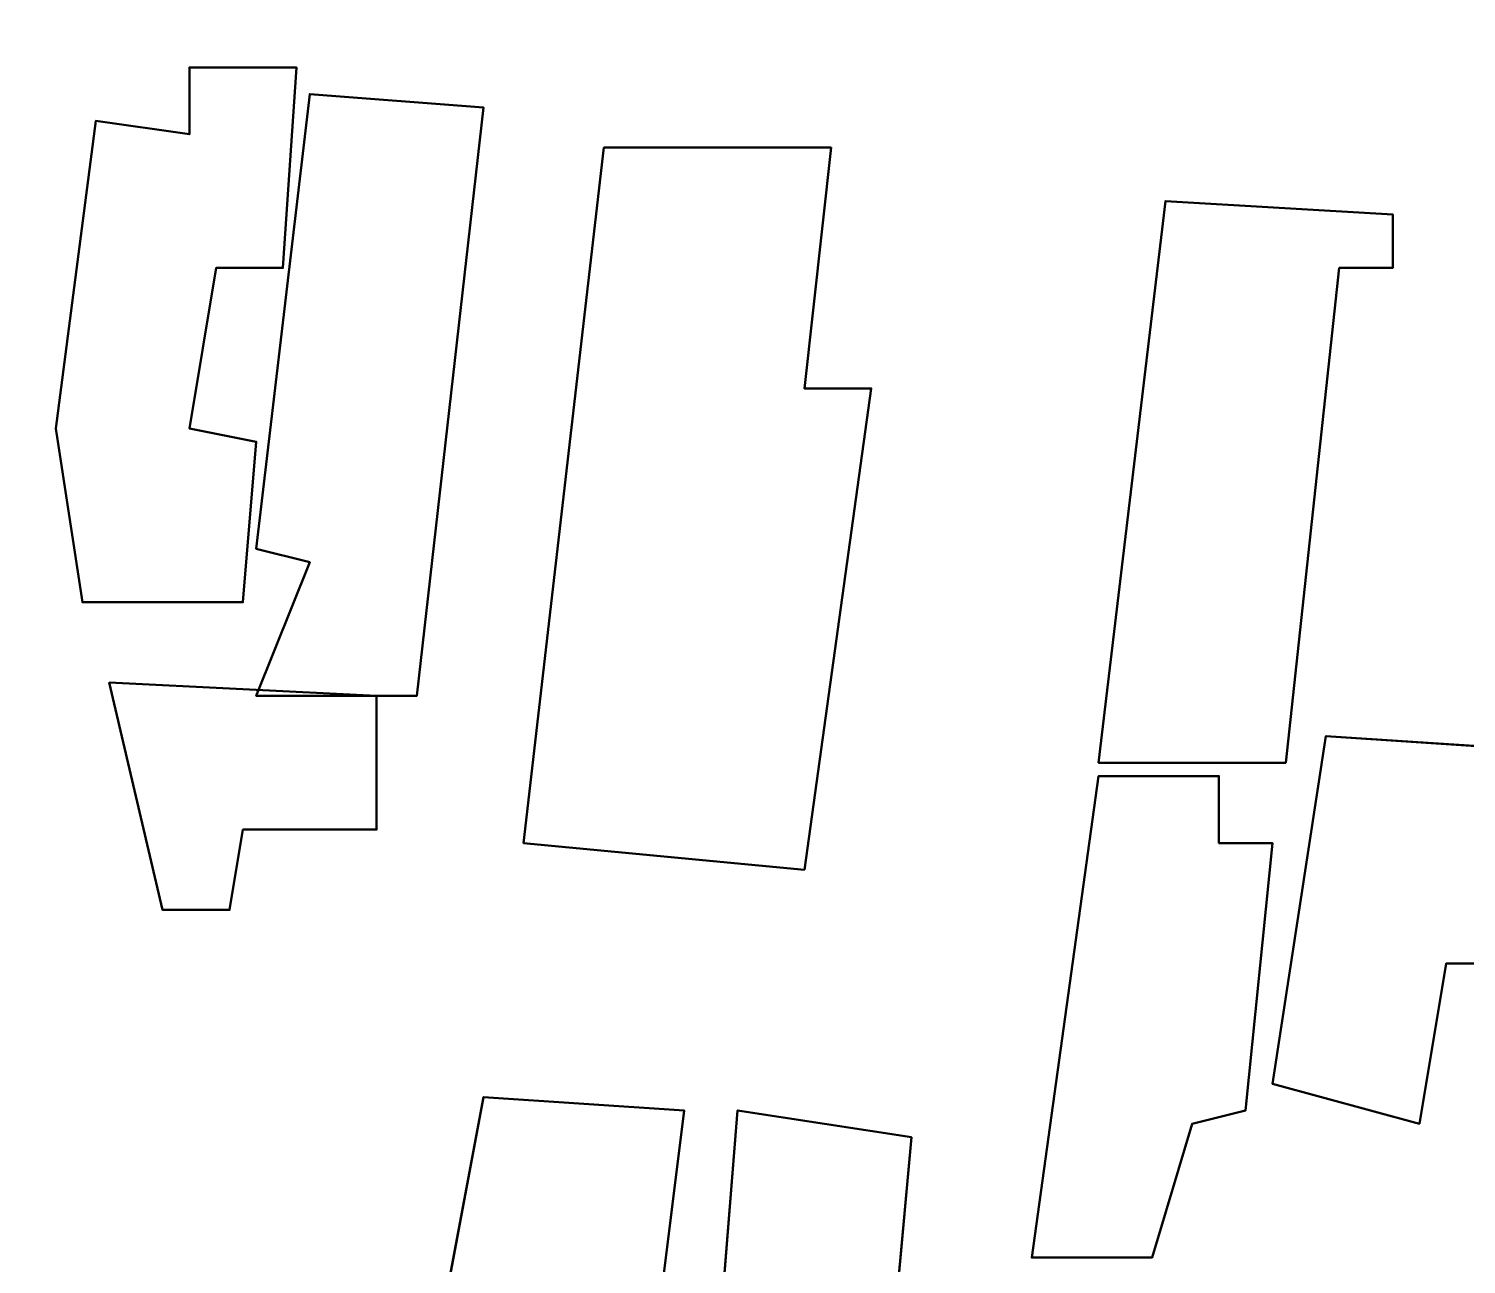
# Model space of a CAD drawing. Header units: metres. Extents: x -246 to 254, y -250 to 250.
# Drawn here: x -199 to -145.2, y -74.2 to -28.1 of the extents above; entities that cross this region are included whole.
import ezdxf

# ---------------------------------------------------------------- set-up
doc = ezdxf.new("R2010")
doc.units = ezdxf.units.M
doc.header["$LTSCALE"] = 5.08
doc.layers.add('一般', color=7, linetype='Continuous', lineweight=5)

# ---------------------------------------------------------------- blocks, each defined once
blk = doc.blocks.new('市街地地図 (3D)')
at = {"layer": '一般', "color": 31, "linetype": 'Continuous', "lineweight": 50}
for points in [[(-219.5, 6), (-219.5, 6, 3), (-219.5, 3.5, 3), (-219.5, 3.5)], [(-215.5, 6), (-215.5, 6, 3), (-219.5, 6, 3), (-219.5, 6)], [(-216, -1.5), (-216, -1.5, 3), (-215.5, 6, 3), (-215.5, 6)], [(-215, 5), (-215, 5, 3.6), (-217, -12, 3.6), (-217, -12)], [(-208.5, 4.5), (-208.5, 4.5, 3.6), (-215, 5, 3.6), (-215, 5)], [(-211, -17.5), (-211, -17.5, 3.6), (-208.5, 4.5, 3.6), (-208.5, 4.5)], [(-223, 4), (-223, 4, 3), (-224.5, -7.5, 3), (-224.5, -7.5)], [(-219.5, 3.5), (-219.5, 3.5, 3), (-223, 4, 3), (-223, 4)], [(-204, 3), (-204, 3, 3), (-207, -23, 3), (-207, -23)], [(-195.5, 3), (-195.5, 3, 3), (-204, 3, 3), (-204, 3)], [(-196.5, -6), (-196.5, -6, 3), (-195.5, 3, 3), (-195.5, 3)], [(-183, 1), (-183, 1, 5.7), (-185.5, -20, 5.7), (-185.5, -20)], [(-174.5, 0.5), (-174.5, 0.5, 5.7), (-183, 1, 5.7), (-183, 1)], [(-174.5, -1.5), (-174.5, -1.5, 5.7), (-174.5, 0.5, 5.7), (-174.5, 0.5)], [(-219.5, -7.5), (-219.5, -7.5, 3), (-218.5, -1.5, 3), (-218.5, -1.5)], [(-218.5, -1.5), (-218.5, -1.5, 3), (-216, -1.5, 3), (-216, -1.5)], [(-178.5, -20), (-178.5, -20, 5.7), (-176.5, -1.5, 5.7), (-176.5, -1.5)], [(-176.5, -1.5), (-176.5, -1.5, 5.7), (-174.5, -1.5, 5.7), (-174.5, -1.5)], [(-194, -6), (-194, -6, 3), (-196.5, -6, 3), (-196.5, -6)], [(-196.5, -24), (-196.5, -24, 3), (-194, -6, 3), (-194, -6)], [(-224.5, -7.5), (-224.5, -7.5, 3), (-223.5, -14, 3), (-223.5, -14)], [(-217, -8), (-217, -8, 3), (-219.5, -7.5, 3), (-219.5, -7.5)], [(-217.5, -14), (-217.5, -14, 3), (-217, -8, 3), (-217, -8)], [(-217, -12), (-217, -12, 3.6), (-215, -12.5, 3.6), (-215, -12.5)], [(-215, -12.5), (-215, -12.5, 3.6), (-217, -17.5, 3.6), (-217, -17.5)], [(-223.5, -14), (-223.5, -14, 3), (-217.5, -14, 3), (-217.5, -14)], [(-220.5, -25.5), (-220.5, -25.5, 5.1), (-222.5, -17, 5.1), (-222.5, -17)], [(-222.5, -17), (-222.5, -17, 5.1), (-212.5, -17.5, 5.1), (-212.5, -17.5)], [(-217, -17.5), (-217, -17.5, 3.6), (-211, -17.5, 3.6), (-211, -17.5)], [(-212.5, -17.5), (-212.5, -17.5, 5.1), (-212.5, -22.5, 5.1), (-212.5, -22.5)], [(-177, -19), (-177, -19, 5.4), (-179, -32, 5.4), (-179, -32)], [(-169.5, -19.5), (-169.5, -19.5, 5.4), (-177, -19, 5.4), (-177, -19)], [(-185.5, -20), (-185.5, -20, 5.7), (-178.5, -20, 5.7), (-178.5, -20)], [(-185.5, -20.5), (-185.5, -20.5, 6), (-188, -38.5, 6), (-188, -38.5)], [(-181, -20.5), (-181, -20.5, 6), (-185.5, -20.5, 6), (-185.5, -20.5)], [(-181, -23), (-181, -23, 6), (-181, -20.5, 6), (-181, -20.5)], [(-217.5, -22.5), (-217.5, -22.5, 5.1), (-218, -25.5, 5.1), (-218, -25.5)], [(-212.5, -22.5), (-212.5, -22.5, 5.1), (-217.5, -22.5, 5.1), (-217.5, -22.5)], [(-207, -23), (-207, -23, 3), (-196.5, -24, 3), (-196.5, -24)], [(-179, -23), (-179, -23, 6), (-181, -23, 6), (-181, -23)], [(-180, -33), (-180, -33, 6), (-179, -23, 6), (-179, -23)], [(-218, -25.5), (-218, -25.5, 5.1), (-220.5, -25.5, 5.1), (-220.5, -25.5)], [(-173.5, -33.5), (-173.5, -33.5, 5.4), (-172.5, -27.5, 5.4), (-172.5, -27.5)], [(-172.5, -27.5), (-172.5, -27.5, 5.4), (-170.5, -27.5, 5.4), (-170.5, -27.5)], [(-179, -32), (-179, -32, 5.4), (-173.5, -33.5, 5.4), (-173.5, -33.5)], [(-208.5, -32.5), (-208.5, -32.5, 6), (-210, -40.5, 6), (-210, -40.5)], [(-201, -33), (-201, -33, 6), (-208.5, -32.5, 6), (-208.5, -32.5)], [(-202, -41), (-202, -41, 6), (-201, -33, 6), (-201, -33)], [(-199, -33), (-199, -33, 6), (-200, -45.5, 6), (-200, -45.5)], [(-192.5, -34), (-192.5, -34, 6), (-199, -33, 6), (-199, -33)], [(-182, -33.5), (-182, -33.5, 6), (-180, -33, 6), (-180, -33)], [(-183.5, -38.5), (-183.5, -38.5, 6), (-182, -33.5, 6), (-182, -33.5)], [(-193.5, -45), (-193.5, -45, 6), (-192.5, -34, 6), (-192.5, -34)], [(-188, -38.5), (-188, -38.5, 6), (-183.5, -38.5, 6), (-183.5, -38.5)]]:
    blk.add_3dface(points, dxfattribs=at)
for points, invisible_edges in [([(-219.5, 3.5, 3), (-219.5, 6, 3), (-215.5, 6, 3), (-219.5, 3.5, 3)], 12), ([(-219.5, 3.5, 3), (-215.5, 6, 3), (-216, -1.5, 3), (-219.5, 3.5, 3)], 13), ([(-219.5, 3.5), (-219.5, 6), (-215.5, 6), (-219.5, 3.5)], 12), ([(-219.5, 3.5), (-215.5, 6), (-216, -1.5), (-219.5, 3.5)], 13), ([(-215, -12.5, 3.6), (-217, -12, 3.6), (-215, 5, 3.6), (-215, -12.5, 3.6)], 12), ([(-215, -12.5), (-217, -12), (-215, 5), (-215, -12.5)], 12), ([(-208.5, 4.5, 3.6), (-215, -12.5, 3.6), (-215, 5, 3.6), (-208.5, 4.5, 3.6)], 11), ([(-208.5, 4.5), (-215, -12.5), (-215, 5), (-208.5, 4.5)], 11), ([(-208.5, 4.5, 3.6), (-211, -17.5, 3.6), (-215, -12.5, 3.6), (-208.5, 4.5, 3.6)], 14), ([(-208.5, 4.5), (-211, -17.5), (-215, -12.5), (-208.5, 4.5)], 14), ([(-218.5, -1.5, 3), (-224.5, -7.5, 3), (-223, 4, 3), (-218.5, -1.5, 3)], 13), ([(-218.5, -1.5), (-224.5, -7.5), (-223, 4), (-218.5, -1.5)], 13), ([(-223, 4, 3), (-219.5, 3.5, 3), (-218.5, -1.5, 3), (-223, 4, 3)], 14), ([(-223, 4), (-219.5, 3.5), (-218.5, -1.5), (-223, 4)], 14), ([(-219.5, 3.5, 3), (-216, -1.5, 3), (-218.5, -1.5, 3), (-219.5, 3.5, 3)], 13), ([(-219.5, 3.5), (-216, -1.5), (-218.5, -1.5), (-219.5, 3.5)], 13), ([(-196.5, -6, 3), (-204, 3, 3), (-207, -23, 3), (-196.5, -6, 3)], 13), ([(-196.5, -6), (-204, 3), (-207, -23), (-196.5, -6)], 13), ([(-196.5, -6, 3), (-195.5, 3, 3), (-204, 3, 3), (-196.5, -6, 3)], 12), ([(-196.5, -6), (-195.5, 3), (-204, 3), (-196.5, -6)], 12), ([(-176.5, -1.5, 5.7), (-185.5, -20, 5.7), (-183, 1, 5.7), (-176.5, -1.5, 5.7)], 13), ([(-176.5, -1.5), (-185.5, -20), (-183, 1), (-176.5, -1.5)], 13), ([(-183, 1, 5.7), (-174.5, 0.5, 5.7), (-176.5, -1.5, 5.7), (-183, 1, 5.7)], 14), ([(-183, 1), (-174.5, 0.5), (-176.5, -1.5), (-183, 1)], 14), ([(-174.5, 0.5, 5.7), (-174.5, -1.5, 5.7), (-176.5, -1.5, 5.7), (-174.5, 0.5, 5.7)], 12), ([(-174.5, 0.5), (-174.5, -1.5), (-176.5, -1.5), (-174.5, 0.5)], 12), ([(-218.5, -1.5, 3), (-219.5, -7.5, 3), (-224.5, -7.5, 3), (-218.5, -1.5, 3)], 14), ([(-218.5, -1.5), (-219.5, -7.5), (-224.5, -7.5), (-218.5, -1.5)], 14), ([(-176.5, -1.5, 5.7), (-178.5, -20, 5.7), (-185.5, -20, 5.7), (-176.5, -1.5, 5.7)], 12), ([(-176.5, -1.5), (-178.5, -20), (-185.5, -20), (-176.5, -1.5)], 12), ([(-207, -23, 3), (-196.5, -24, 3), (-196.5, -6, 3), (-207, -23, 3)], 14), ([(-207, -23), (-196.5, -24), (-196.5, -6), (-207, -23)], 14), ([(-196.5, -24, 3), (-194, -6, 3), (-196.5, -6, 3), (-196.5, -24, 3)], 12), ([(-196.5, -24), (-194, -6), (-196.5, -6), (-196.5, -24)], 12), ([(-219.5, -7.5, 3), (-223.5, -14, 3), (-224.5, -7.5, 3), (-219.5, -7.5, 3)], 13), ([(-219.5, -7.5), (-223.5, -14), (-224.5, -7.5), (-219.5, -7.5)], 13), ([(-219.5, -7.5, 3), (-217.5, -14, 3), (-223.5, -14, 3), (-219.5, -7.5, 3)], 13), ([(-219.5, -7.5), (-217.5, -14), (-223.5, -14), (-219.5, -7.5)], 13), ([(-219.5, -7.5, 3), (-217, -8, 3), (-217.5, -14, 3), (-219.5, -7.5, 3)], 12), ([(-219.5, -7.5), (-217, -8), (-217.5, -14), (-219.5, -7.5)], 12), ([(-211, -17.5, 3.6), (-217, -17.5, 3.6), (-215, -12.5, 3.6), (-211, -17.5, 3.6)], 12), ([(-211, -17.5), (-217, -17.5), (-215, -12.5), (-211, -17.5)], 12), ([(-222.5, -17, 5.1), (-220.5, -25.5, 5.1), (-217.5, -22.5, 5.1), (-222.5, -17, 5.1)], 14), ([(-217.5, -22.5, 5.1), (-212.5, -17.5, 5.1), (-222.5, -17, 5.1), (-217.5, -22.5, 5.1)], 13), ([(-222.5, -17), (-220.5, -25.5), (-217.5, -22.5), (-222.5, -17)], 14), ([(-217.5, -22.5), (-212.5, -17.5), (-222.5, -17), (-217.5, -22.5)], 13), ([(-217.5, -22.5, 5.1), (-212.5, -22.5, 5.1), (-212.5, -17.5, 5.1), (-217.5, -22.5, 5.1)], 12), ([(-217.5, -22.5), (-212.5, -22.5), (-212.5, -17.5), (-217.5, -22.5)], 12), ([(-172.5, -27.5, 5.4), (-179, -32, 5.4), (-177, -19, 5.4), (-172.5, -27.5, 5.4)], 13), ([(-172.5, -27.5), (-179, -32), (-177, -19), (-172.5, -27.5)], 13), ([(-177, -19, 5.4), (-169.5, -19.5, 5.4), (-172.5, -27.5, 5.4), (-177, -19, 5.4)], 14), ([(-177, -19), (-169.5, -19.5), (-172.5, -27.5), (-177, -19)], 14), ([(-169.5, -19.5, 5.4), (-170.5, -27.5, 5.4), (-172.5, -27.5, 5.4), (-169.5, -19.5, 5.4)], 12), ([(-169.5, -19.5), (-170.5, -27.5), (-172.5, -27.5), (-169.5, -19.5)], 12), ([(-182, -33.5, 6), (-188, -38.5, 6), (-185.5, -20.5, 6), (-182, -33.5, 6)], 13), ([(-182, -33.5), (-188, -38.5), (-185.5, -20.5), (-182, -33.5)], 13), ([(-185.5, -20.5, 6), (-181, -20.5, 6), (-181, -23, 6), (-185.5, -20.5, 6)], 12), ([(-185.5, -20.5, 6), (-181, -23, 6), (-182, -33.5, 6), (-185.5, -20.5, 6)], 15), ([(-185.5, -20.5), (-181, -20.5), (-181, -23), (-185.5, -20.5)], 12), ([(-185.5, -20.5), (-181, -23), (-182, -33.5), (-185.5, -20.5)], 15), ([(-220.5, -25.5, 5.1), (-218, -25.5, 5.1), (-217.5, -22.5, 5.1), (-220.5, -25.5, 5.1)], 12), ([(-220.5, -25.5), (-218, -25.5), (-217.5, -22.5), (-220.5, -25.5)], 12), ([(-181, -23, 6), (-180, -33, 6), (-182, -33.5, 6), (-181, -23, 6)], 13), ([(-181, -23), (-180, -33), (-182, -33.5), (-181, -23)], 13), ([(-181, -23, 6), (-179, -23, 6), (-180, -33, 6), (-181, -23, 6)], 12), ([(-181, -23), (-179, -23), (-180, -33), (-181, -23)], 12), ([(-172.5, -27.5, 5.4), (-173.5, -33.5, 5.4), (-179, -32, 5.4), (-172.5, -27.5, 5.4)], 12), ([(-172.5, -27.5), (-173.5, -33.5), (-179, -32), (-172.5, -27.5)], 12), ([(-208.5, -32.5, 6), (-210, -40.5, 6), (-202, -41, 6), (-201, -33, 6)], 8), ([(-208.5, -32.5), (-210, -40.5), (-202, -41), (-201, -33)], 8), ([(-199, -33, 6), (-200, -45.5, 6), (-193.5, -45, 6), (-192.5, -34, 6)], 8), ([(-199, -33), (-200, -45.5), (-193.5, -45), (-192.5, -34)], 8), ([(-182, -33.5, 6), (-183.5, -38.5, 6), (-188, -38.5, 6), (-182, -33.5, 6)], 12), ([(-182, -33.5), (-183.5, -38.5), (-188, -38.5), (-182, -33.5)], 12)]:
    blk.add_3dface(points, dxfattribs=dict(at, invisible_edges=invisible_edges))
blk = doc.blocks.new('アーケイド (3D)')
at = {"layer": '一般', "color": 1}
blk.add_blockref('市街地地図 (3D)', (0, 0), dxfattribs=at)
blk = doc.blocks.new('敷地 (3D)')
at = {"layer": '一般', "color": 19, "linetype": 'Continuous', "lineweight": 50}
for points in [[(-272.5, 285.5, 0.1), (227.5, 285.5, 0.1), (227.5, -214.5, 0.1), (-272.5, -214.5, 0.1)], [(-272.5, 285.5), (227.5, 285.5), (227.5, -214.5), (-272.5, -214.5)]]:
    blk.add_3dface(points, dxfattribs=at)
blk = doc.blocks.new('高層建築・集合住宅 (3D)')
at = {"layer": '一般', "color": 7}
for name, p in [('敷地 (3D)', (0, 0)), ('アーケイド (3D)', (0, 0, 2.4)), ('市街地地図 (3D)', (0, 0))]:
    blk.add_blockref(name, p, dxfattribs=at)
at = {"layer": '一般', "color": 1}
for name, p in [('アーケイド (3D)', (0, 0, 2.4)), ('市街地地図 (3D)', (0, 0)), ('アーケイド (3D)', (0, 0, 2.4)), ('市街地地図 (3D)', (0, 0))]:
    blk.add_blockref(name, p, dxfattribs=at)
at = {"layer": '一般', "color": 31}
for name, p in [('アーケイド (3D)', (0, 0, 2.4)), ('市街地地図 (3D)', (0, 0))]:
    blk.add_blockref(name, p, dxfattribs=at)

msp = doc.modelspace()

# ---------------------------------------------------------------- block references
at = {"layer": '一般', "color": 7}
for name, p in [('高層建築・集合住宅 (3D)', (26.5, -35.5)), ('アーケイド (3D)', (26.5, -35.5, 2.4)), ('市街地地図 (3D)', (26.5, -35.5))]:
    msp.add_blockref(name, p, dxfattribs=at)

doc.saveas('drawing.dxf')
